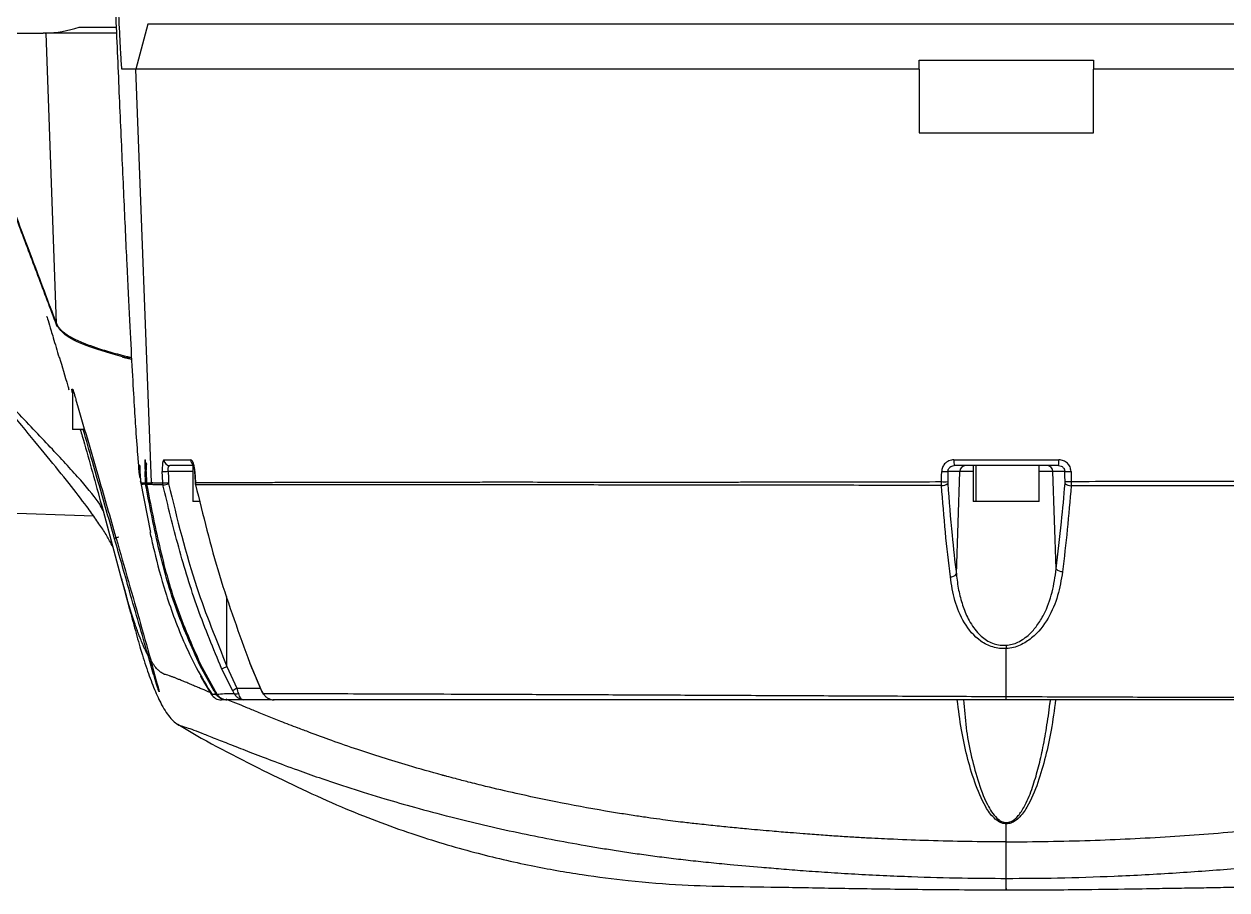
# Model space of a CAD drawing. Header units: millimetres. Extents: x -13464 to 9471, y -517 to 17126.
# Drawn here: x 5207.5 to 5307.7, y 12382.2 to 12454.3 of the extents above; entities that cross this region are included whole.
import ezdxf

# ---------------------------------------------------------------- set-up
doc = ezdxf.new("R2010")
doc.units = ezdxf.units.MM

msp = doc.modelspace()

# ---------------------------------------------------------------- linework, layer by layer
at = {"color": 7, "linetype": 'Continuous', "lineweight": 25}
for p, q in [((5212.13, 12454), (5215.16, 12454)), ((5217.85, 12454.26), (5216.85, 12450.52)), ((5360.84, 12454.26), (5217.85, 12454.26)), ((5205.16, 12453.5), (5209.14, 12453.5)), ((5209.31, 12453.51), (5209.14, 12453.5)), ((5210.24, 12429.34), (5209.39, 12453.51)), ((5282.09, 12451.26), (5296.6, 12451.26)), ((5282.09, 12450.5), (5282.09, 12451.26)), ((5296.6, 12451.26), (5296.6, 12450.5)), ((5216.81, 12450.5), (5215.7, 12450.5)), ((5216.82, 12450.5), (5216.81, 12450.5)), ((5282.09, 12450.5), (5216.84, 12450.5)), ((5218.17, 12416.09), (5216.84, 12450.5)), ((5282.09, 12450.5), (5282.09, 12445.22)), ((5361.27, 12450.5), (5296.6, 12450.5)), ((5296.6, 12445.22), (5296.6, 12450.5)), ((5282.09, 12445.22), (5296.6, 12445.22)), ((5216.5, 12426.33), (5215.74, 12426.5)), ((5215.94, 12426.5), (5216.46, 12426.5)), ((5211.59, 12423.76), (5211.59, 12420.5)), ((5212.56, 12420.5), (5211.59, 12420.5)), ((5216.84, 12420.5), (5216.84, 12420.5)), ((5217.59, 12417.98), (5217.66, 12417.98)), ((5219.19, 12417.98), (5221.42, 12417.98)), ((5284.97, 12417.98), (5293.72, 12417.98)), ((5217.18, 12417.5), (5217.11, 12417.5)), ((5217.12, 12417.03), (5217.12, 12417.06)), ((5217.22, 12416.46), (5217.13, 12416.93)), ((5217.2, 12417.02), (5217.23, 12416.3)), ((5217.66, 12416.07), (5217.62, 12417.02)), ((5217.7, 12417.02), (5217.74, 12416.07)), ((5221.59, 12417.02), (5219.54, 12417.02)), ((5221.59, 12417.5), (5219.68, 12417.5)), ((5221.59, 12417.5), (5221.59, 12414.5)), ((5285.46, 12417.02), (5284.48, 12417.02)), ((5293.69, 12417.5), (5285, 12417.5)), ((5285.18, 12408.47), (5285.46, 12417.02)), ((5286.59, 12417.02), (5285.46, 12417.02)), ((5286.59, 12417.5), (5286.59, 12414.5)), ((5286.8, 12417.5), (5286.8, 12414.5)), ((5292.09, 12414.5), (5292.09, 12417.5)), ((5293.22, 12417.02), (5292.09, 12417.02)), ((5294.21, 12417.02), (5293.22, 12417.02)), ((5293.5, 12408.91), (5293.22, 12417.02)), ((5217.24, 12416.17), (5218.07, 12411.94)), ((5283.94, 12415.85), (5283.94, 12416.17)), ((5294.75, 12416.19), (5294.75, 12415.83)), ((5222.17, 12414.5), (5221.59, 12414.5)), ((5286.8, 12414.5), (5286.59, 12414.5)), ((5292.09, 12414.5), (5286.8, 12414.5)), ((5213.35, 12413.28), (5198.75, 12413.79)), ((5215.66, 12408.13), (5215.65, 12408.16)), ((5224.44, 12400.79), (5224.43, 12406.6)), ((5218.28, 12400.31), (5217.87, 12401.7)), ((5222.21, 12401.01), (5223.46, 12398.73)), ((5223.39, 12398.73), (5222.21, 12400.83)), ((5224.44, 12400.79), (5225.27, 12398.97)), ((5226.36, 12401.06), (5227.33, 12398.75)), ((5224.93, 12398.75), (5224, 12400.6)), ((5226.87, 12399.79), (5227.29, 12398.8)), ((5225.27, 12398.97), (5227.26, 12398.97)), ((5223.11, 12398.5), (5223.13, 12398.48)), ((5223.13, 12398.48), (5223.14, 12398.47)), ((5223.14, 12398.47), (5223.55, 12398.47)), ((5223.57, 12398.39), (5223.39, 12398.47)), ((5223.62, 12398.47), (5223.61, 12398.48)), ((5224.35, 12398.01), (5224.34, 12398.01)), ((5224.35, 12398.01), (5224.37, 12398.01)), ((5224.46, 12398), (5224.35, 12398.01)), ((5228.11, 12398), (5225.86, 12398)), ((5228.38, 12398), (5228.25, 12398.01)), ((5289.34, 12387.68), (5289.34, 12387.79)), ((5289.34, 12386.17), (5289.34, 12387.68)), ((5289.34, 12383.14), (5289.34, 12386.17))]:
    msp.add_line(p, q, dxfattribs=at)
at = {"color": 7, "linetype": 'Continuous', "lineweight": 25, "flags": 128}
for points in [[(5219.09, 12416.07), (5219.07, 12416.6), (5219.06, 12417.02)], [(5219.54, 12417.02), (5219.56, 12416.49), (5219.57, 12416.08)], [(5221.77, 12417.02), (5221.75, 12417.02), (5221.74, 12417.02), (5221.75, 12417.01)], [(5221.75, 12417.01), (5221.77, 12416.59), (5221.79, 12416.09)], [(5221.77, 12417.02), (5221.79, 12416.5), (5221.81, 12416.09)], [(5283.94, 12416.17), (5283.95, 12416.64), (5283.96, 12417.02)], [(5284.48, 12417.02), (5284.47, 12416.54), (5284.46, 12416.17)], [(5294.23, 12416.19), (5294.22, 12416.65), (5294.21, 12417.02)], [(5294.73, 12417.02), (5294.74, 12416.55), (5294.75, 12416.19)], [(5221.79, 12416.09), (5221.78, 12416.09), (5221.79, 12416.09), (5221.81, 12416.09)], [(5221.81, 12415.91), (5221.81, 12415.9), (5221.81, 12415.9), (5221.83, 12415.9)], [(5226.33, 12401.09), (5226.32, 12401.08), (5226.33, 12401.06), (5226.36, 12401.06)], [(5227.48, 12398.49), (5227.46, 12398.49), (5227.45, 12398.49), (5227.44, 12398.5), (5227.45, 12398.51), (5227.45, 12398.53)]]:
    msp.add_lwpolyline(points, dxfattribs=at)
at = {"color": 7, "linetype": 'Continuous', "lineweight": 25}
for centre, radius, start, end in [((5209, 12463.5), 10, 271.7403, 288.1949), ((5210.73, 12429.35), 0.495, 181.8122, 197.3446), ((5211.99, 12424), 0.5, 196.127, 218.0075), ((5218.09, 12418), 0.5, 182.1997, 227.9813), ((5219.69, 12418), 0.496, 181.7352, 269.5735), ((5221.92, 12418), 0.501, 181.4776, 242.2015), ((5286.93, 12417.87), 1.96, 176.5847, 190.7154), ((5291.76, 12417.87), 1.96, 349.2846, 3.4153), ((5217.42, 12415.6), 1.37, 99.0523, 102.1638), ((5217.68, 12417.45), 0.431, 261.928, 272.4784), ((5219.28, 12422.01), 4.99, 267.4353, 272.9785), ((5284.2, 12422.51), 5.5, 267.4796, 272.9045), ((5285.96, 12417.01), 0.491, 90.9643, 179.0216), ((5292.73, 12417.01), 0.491, 0.9784, 89.0357), ((5294.49, 12422.51), 5.5, 267.0955, 272.5204), ((5217.72, 12416.47), 0.402, 261.7875, 272.1201), ((5217.91, 12415.03), 0.933, 100.0211, 104.4121), ((5219.16, 12416.13), 1, 182.1976, 192.2319), ((5219.17, 12416.13), 1, 182.205, 192.3132), ((5219.16, 12416.13), 1, 182.2059, 192.3096), ((5219.18, 12416.13), 1, 182.1933, 192.3385), ((5219.31, 12421.06), 4.99, 267.4332, 272.9806), ((5218.23, 12421.52), 5.7, 278.9084, 283.7358), ((5284.18, 12421.66), 5.5, 267.4788, 272.9051), ((5283.99, 12416.61), 0.759, 266.2361, 308.0697), ((5294.51, 12421.68), 5.5, 267.0949, 272.5212), ((5294.7, 12416.54), 0.712, 228.2635, 273.5526), ((5215.79, 12410.01), 1.57, 103.2234, 116.9407), ((5293.99, 12409.3), 0.628, 218.3585, 272.8441), ((5284.69, 12408.85), 0.62, 268.3139, 321.1235), ((5222.35, 12400.75), 0.163, 116.0172, 149.2302), ((5221.31, 12407.39), 7.31, 291.6293, 295.3675), ((5226.23, 12397.13), 2.07, 117.5964, 128.66), ((5227.35, 12398.81), 0.0557, 181.353, 258.5754), ((5223.98, 12399), 1, 212.4143, 269.9998), ((5225.22, 12398.9), 0.412, 245.9785, 294.0215)]:
    msp.add_arc(centre, radius, start, end, dxfattribs=at)
for points, knots in [([(5214.7, 12465.5), (5214.79, 12463.48), (5214.97, 12459.43), (5215.27, 12452.73), (5215.56, 12446.1), (5215.84, 12439.8), (5216.1, 12434.19), (5216.33, 12429.48), (5216.53, 12425.67), (5216.7, 12422.66), (5216.79, 12421.22), (5216.84, 12420.5)], [0, 0, 0, 0, 0.111387, 0.223089, 0.334788, 0.446278, 0.558497, 0.668911, 0.778651, 0.889152, 1, 1, 1, 1]), ([(5215.7, 12450.5), (5215.69, 12450.6), (5215.66, 12450.81), (5215.56, 12452.52), (5215.44, 12455.05), (5215.31, 12458.06), (5215.18, 12461.06), (5215.1, 12463.18), (5215.06, 12464.2)], [0, 0, 0, 0, 0.1840028, 0.3789983, 0.5757481, 0.7257269, 0.8677805, 1, 1, 1, 1]), ([(5209.39, 12453.51), (5209.38, 12453.51), (5209.35, 12453.51), (5209.32, 12453.51), (5209.31, 12453.51)], [0, 0, 0, 0, 0.56, 1, 1, 1, 1]), ([(5215.24, 12453.51), (5215.03, 12453.51), (5213.66, 12453.51), (5211.89, 12453.51), (5209.99, 12453.51), (5209.6, 12453.51), (5209.39, 12453.51)], [0, 0, 0, 0, 0.056105, 0.358396, 0.673028, 1, 1, 1, 1]), ([(5216.85, 12450.52), (5216.85, 12450.52), (5216.85, 12450.52), (5216.85, 12450.52), (5216.84, 12450.52), (5216.84, 12450.51), (5216.84, 12450.51), (5216.83, 12450.51)], [0, 0, 0, 0, 0.069755, 0.226374, 0.577823, 0.90057, 1, 1, 1, 1]), ([(5216.85, 12450.52), (5216.85, 12450.52), (5216.84, 12450.51), (5216.84, 12450.51), (5216.84, 12450.5)], [0, 0, 0, 0, 0.559992, 1, 1, 1, 1]), ([(5205.57, 12441.69), (5206.01, 12440.55), (5206.88, 12438.26), (5208.09, 12435.03), (5209.21, 12432.05), (5209.89, 12430.24), (5210.24, 12429.34)], [0, 0, 0, 0, 0.2799996, 0.5599998, 0.7799999, 1, 1, 1, 1]), ([(5210.26, 12429.21), (5209.74, 12430.58), (5208.7, 12433.34), (5207.15, 12437.45), (5206.1, 12440.22), (5205.58, 12441.6)], [0, 0, 0, 0, 0.33334, 0.66667, 1, 1, 1, 1]), ([(5209.45, 12429.9), (5209.45, 12429.91), (5209.43, 12429.97), (5209.53, 12429.64), (5209.74, 12428.93), (5209.98, 12428.14), (5210.2, 12427.39), (5210.38, 12426.79), (5210.46, 12426.5)], [0, 0, 0, 0, 0.0678011, 0.327463, 0.5852564, 0.7217902, 0.867718, 1, 1, 1, 1]), ([(5210.24, 12429.34), (5210.27, 12429.26), (5210.34, 12429.11), (5210.53, 12428.87), (5210.79, 12428.64), (5211.11, 12428.4), (5211.5, 12428.17), (5211.95, 12427.95), (5212.77, 12427.59), (5214.13, 12427.1), (5215.69, 12426.7), (5216.46, 12426.5)], [0, 0, 0, 0, 0.0798316, 0.1573435, 0.2394527, 0.3212916, 0.4011204, 0.4800083, 0.5602054, 0.7811279, 1, 1, 1, 1]), ([(5215.94, 12426.5), (5214.9, 12426.79), (5212.83, 12427.37), (5210.92, 12428.28), (5210.48, 12428.9), (5210.26, 12429.21)], [0, 0, 0, 0, 0.334201, 0.666105, 1, 1, 1, 1]), ([(5210.5, 12426.5), (5210.5, 12426.49), (5210.7, 12425.81), (5210.98, 12424.86), (5211.25, 12423.92), (5211.28, 12423.82)], [0, 0, 0, 0, 0.014518, 0.890537, 1, 1, 1, 1]), ([(5214.12, 12413.76), (5214.04, 12413.92), (5213.76, 12414.52), (5212.36, 12416.2), (5210, 12418.77), (5207.05, 12421.87), (5204.81, 12424.26), (5203.7, 12425.46)], [0, 0, 0, 0, 0.088541, 0.316687, 0.544924, 0.77312, 1, 1, 1, 1]), ([(5214.94, 12410.73), (5214.85, 12410.9), (5214.65, 12411.32), (5214.18, 12412.09), (5213.54, 12413.03), (5212.61, 12414.32), (5211.29, 12416.03), (5209.46, 12418.28), (5207.31, 12420.88), (5205.72, 12422.83), (5204.89, 12423.84)], [0, 0, 0, 0, 0.0569158, 0.1403958, 0.2271564, 0.3176682, 0.4699785, 0.6329494, 0.8088043, 1, 1, 1, 1]), ([(5211.51, 12423.86), (5211.52, 12423.86), (5211.55, 12423.86), (5211.58, 12423.86), (5211.6, 12423.86)], [0, 0, 0, 0, 0.56, 1, 1, 1, 1]), ([(5211.61, 12423.5), (5211.59, 12423.55), (5211.55, 12423.69), (5211.52, 12423.83), (5211.51, 12423.85), (5211.51, 12423.86)], [0, 0, 0, 0, 0.206638, 0.602418, 1, 1, 1, 1]), ([(5211.6, 12423.86), (5211.6, 12423.85), (5211.62, 12423.81), (5211.7, 12423.54), (5211.8, 12423.22), (5211.86, 12422.99), (5211.89, 12422.88)], [0, 0, 0, 0, 0.27971, 0.558643, 0.778881, 1, 1, 1, 1]), ([(5211.89, 12422.88), (5212.49, 12420.83), (5213.56, 12417.16), (5214.62, 12413.5), (5215.08, 12411.88)], [0, 0, 0, 0, 0.56, 1, 1, 1, 1]), ([(5212.23, 12420.5), (5212.29, 12420.32), (5212.84, 12418.4), (5214.01, 12414.17), (5215.1, 12410.13), (5215.7, 12407.92)], [0, 0, 0, 0, 0.044343, 0.475336, 1, 1, 1, 1]), ([(5215.08, 12411.41), (5214.47, 12413.55), (5213.6, 12416.58), (5212.73, 12419.61), (5212.47, 12420.5)], [0, 0, 0, 0, 0.706495, 1, 1, 1, 1]), ([(5216.84, 12420.5), (5216.9, 12419.65), (5217.01, 12418.13), (5217.09, 12417.39), (5217.12, 12417.06)], [0, 0, 0, 0, 0.561733, 1, 1, 1, 1]), ([(5217.59, 12417.98), (5217.59, 12417.97), (5217.59, 12417.93), (5217.6, 12417.68), (5217.61, 12417.35), (5217.62, 12417.13), (5217.62, 12417.02)], [0, 0, 0, 0, 0.275394, 0.567946, 0.792593, 1, 1, 1, 1]), ([(5217.7, 12417.13), (5217.69, 12417.26), (5217.68, 12417.52), (5217.67, 12417.8), (5217.66, 12417.96), (5217.66, 12417.98), (5217.66, 12417.98)], [0, 0, 0, 0, 0.268338, 0.55693, 0.7846, 1, 1, 1, 1]), ([(5219.19, 12417.98), (5219.17, 12417.97), (5219.12, 12417.93), (5219.07, 12417.68), (5219.05, 12417.36), (5219.06, 12417.13), (5219.06, 12417.02)], [0, 0, 0, 0, 0.266917, 0.5595, 0.779932, 1, 1, 1, 1]), ([(5221.77, 12417.02), (5221.76, 12417.15), (5221.73, 12417.4), (5221.65, 12417.72), (5221.54, 12417.94), (5221.46, 12417.97), (5221.42, 12417.98)], [0, 0, 0, 0, 0.249291, 0.498589, 0.748903, 1, 1, 1, 1]), ([(5284.97, 12417.98), (5284.83, 12417.97), (5284.54, 12417.93), (5284.21, 12417.68), (5284, 12417.36), (5283.97, 12417.13), (5283.96, 12417.02)], [0, 0, 0, 0, 0.266886, 0.559504, 0.779933, 1, 1, 1, 1]), ([(5294.73, 12417.02), (5294.71, 12417.15), (5294.68, 12417.4), (5294.44, 12417.72), (5294.11, 12417.94), (5293.85, 12417.97), (5293.72, 12417.98)], [0, 0, 0, 0, 0.24929, 0.498585, 0.748901, 1, 1, 1, 1]), ([(5217.12, 12417.06), (5217.12, 12417.05), (5217.12, 12417.05), (5217.12, 12417.04), (5217.12, 12417.04), (5217.12, 12417.04), (5217.12, 12417.1), (5217.11, 12417.33), (5217.11, 12417.48), (5217.11, 12417.49), (5217.11, 12417.5)], [0, 0, 0, 0, 0.017706, 0.031439, 0.033725, 0.036352, 0.042976, 0.501165, 0.76329, 1, 1, 1, 1]), ([(5217.13, 12416.93), (5217.13, 12416.95), (5217.12, 12416.98), (5217.12, 12417.02), (5217.12, 12417.03)], [0, 0, 0, 0, 0.56, 1, 1, 1, 1]), ([(5217.18, 12417.5), (5217.18, 12417.49), (5217.18, 12417.48), (5217.19, 12417.32), (5217.2, 12417.14), (5217.2, 12417.02)], [0, 0, 0, 0, 0.235981, 0.499222, 1, 1, 1, 1]), ([(5217.75, 12417.61), (5217.74, 12417.61), (5217.72, 12417.6), (5217.71, 12417.52), (5217.7, 12417.36), (5217.7, 12417.21), (5217.7, 12417.12)], [0, 0, 0, 0, 0.109648, 0.360747, 0.655834, 1, 1, 1, 1]), ([(5217.7, 12417.02), (5217.7, 12417.04), (5217.7, 12417.08), (5217.7, 12417.12), (5217.7, 12417.13)], [0, 0, 0, 0, 0.5600543, 1, 1, 1, 1]), ([(5219.54, 12417.02), (5219.54, 12417.05), (5219.54, 12417.12), (5219.54, 12417.21), (5219.55, 12417.29), (5219.57, 12417.39), (5219.61, 12417.48), (5219.66, 12417.5), (5219.68, 12417.5)], [0, 0, 0, 0, 0.121003, 0.243107, 0.366937, 0.49309, 0.723259, 1, 1, 1, 1]), ([(5221.68, 12417.55), (5221.68, 12417.55), (5221.67, 12417.56), (5221.67, 12417.53), (5221.68, 12417.47), (5221.71, 12417.36), (5221.73, 12417.2), (5221.74, 12417.08), (5221.74, 12417.02)], [0, 0, 0, 0, 0.065853, 0.225384, 0.396418, 0.581382, 0.782317, 1, 1, 1, 1]), ([(5284.48, 12417.02), (5284.48, 12417.05), (5284.49, 12417.12), (5284.52, 12417.21), (5284.57, 12417.29), (5284.65, 12417.39), (5284.8, 12417.48), (5284.93, 12417.5), (5285, 12417.5)], [0, 0, 0, 0, 0.1207993, 0.2427634, 0.3665411, 0.4927532, 0.7227393, 1, 1, 1, 1]), ([(5293.69, 12417.5), (5293.76, 12417.5), (5293.89, 12417.48), (5294.04, 12417.39), (5294.12, 12417.29), (5294.17, 12417.21), (5294.2, 12417.12), (5294.21, 12417.05), (5294.21, 12417.02)], [0, 0, 0, 0, 0.277505, 0.507625, 0.63375, 0.757437, 0.879304, 1, 1, 1, 1]), ([(5217.23, 12416.3), (5217.26, 12416.2), (5217.32, 12416.02), (5217.4, 12416.08), (5217.51, 12416.06), (5217.6, 12416.07), (5217.66, 12416.07)], [0, 0, 0, 0, 0.186518, 0.373214, 0.559916, 1, 1, 1, 1]), ([(5217.23, 12416.3), (5217.23, 12416.27), (5217.23, 12416.23), (5217.24, 12416.19), (5217.24, 12416.17)], [0, 0, 0, 0, 0.56, 1, 1, 1, 1]), ([(5217.67, 12415.94), (5217.6, 12415.95), (5217.5, 12415.97), (5217.36, 12415.89), (5217.28, 12416.08), (5217.24, 12416.17)], [0, 0, 0, 0, 0.500183, 0.750266, 1, 1, 1, 1]), ([(5217.67, 12415.94), (5217.67, 12415.96), (5217.66, 12416.01), (5217.66, 12416.05), (5217.66, 12416.07)], [0, 0, 0, 0, 0.56, 1, 1, 1, 1]), ([(5222.21, 12400.83), (5221.49, 12402.44), (5220.05, 12405.65), (5218.66, 12410.76), (5218, 12414.21), (5217.67, 12415.94)], [0, 0, 0, 0, 0.334278, 0.66766, 1, 1, 1, 1]), ([(5217.74, 12416.07), (5217.82, 12416.07), (5217.93, 12416.08), (5218.07, 12416.07), (5218.13, 12416.08), (5218.16, 12416.09)], [0, 0, 0, 0, 0.56, 0.78, 1, 1, 1, 1]), ([(5217.74, 12416.07), (5217.74, 12416.05), (5217.74, 12416), (5217.75, 12415.95), (5217.75, 12415.93)], [0, 0, 0, 0, 0.56, 1, 1, 1, 1]), ([(5217.75, 12415.93), (5218.09, 12414.23), (5218.75, 12410.83), (5220.11, 12405.78), (5221.51, 12402.6), (5222.21, 12401.01)], [0, 0, 0, 0, 0.332407, 0.665749, 1, 1, 1, 1]), ([(5218.18, 12415.92), (5218.11, 12415.92), (5217.97, 12415.92), (5217.82, 12415.93), (5217.75, 12415.93)], [0, 0, 0, 0, 0.499992, 1, 1, 1, 1]), ([(5218.16, 12416.09), (5218.16, 12416.09), (5218.16, 12416.08), (5218.16, 12416.09), (5218.17, 12416.09)], [0, 0, 0, 0, 0.559998, 1, 1, 1, 1]), ([(5218.17, 12416.09), (5218.17, 12416.09), (5218.17, 12416.09), (5218.18, 12416.09), (5218.18, 12416.09)], [0, 0, 0, 0, 0.559997, 1, 1, 1, 1]), ([(5218.17, 12416.09), (5218.17, 12416.09), (5218.17, 12416.09), (5218.17, 12416.09), (5218.17, 12416.09)], [0, 0, 0, 0, 0.56, 1, 1, 1, 1]), ([(5218.18, 12416.09), (5218.22, 12416.09), (5218.29, 12416.07), (5218.6, 12416.07), (5218.92, 12416.07), (5219.09, 12416.07)], [0, 0, 0, 0, 0.349078, 0.651209, 1, 1, 1, 1]), ([(5218.19, 12415.92), (5218.19, 12415.91), (5218.18, 12415.91), (5218.18, 12415.92), (5218.18, 12415.92)], [0, 0, 0, 0, 0.559999, 1, 1, 1, 1]), ([(5218.19, 12415.92), (5218.19, 12415.92), (5218.19, 12415.92), (5218.19, 12415.92), (5218.19, 12415.92)], [0, 0, 0, 0, 0.56, 1, 1, 1, 1]), ([(5218.2, 12415.92), (5218.2, 12415.92), (5218.19, 12415.92), (5218.19, 12415.92), (5218.19, 12415.92)], [0, 0, 0, 0, 0.5600034, 1, 1, 1, 1]), ([(5219.11, 12415.89), (5218.87, 12415.89), (5218.39, 12415.89), (5218.26, 12415.91), (5218.2, 12415.92)], [0, 0, 0, 0, 0.498564, 1, 1, 1, 1]), ([(5219.11, 12415.89), (5219.11, 12415.92), (5219.09, 12415.98), (5219.09, 12416.05), (5219.09, 12416.07)], [0, 0, 0, 0, 0.559869, 1, 1, 1, 1]), ([(5224, 12400.6), (5223.31, 12402.26), (5221.94, 12405.56), (5220.38, 12410.69), (5219.53, 12414.16), (5219.11, 12415.89)], [0, 0, 0, 0, 0.334028, 0.667173, 1, 1, 1, 1]), ([(5219.57, 12416.08), (5219.57, 12416.06), (5219.57, 12416.03), (5219.58, 12416), (5219.58, 12415.98)], [0, 0, 0, 0, 0.560001, 1, 1, 1, 1]), ([(5219.58, 12415.98), (5220.29, 12413.08), (5221.55, 12407.9), (5223.56, 12402.96), (5224.44, 12400.79)], [0, 0, 0, 0, 0.560158, 1, 1, 1, 1]), ([(5221.79, 12416.09), (5221.79, 12416.06), (5221.8, 12416), (5221.81, 12415.94), (5221.81, 12415.91)], [0, 0, 0, 0, 0.452374, 1, 1, 1, 1]), ([(5221.81, 12416.09), (5222.3, 12416.09), (5223.17, 12416.09), (5224.54, 12416.09), (5225.48, 12416.09), (5226.31, 12416.1), (5227.13, 12416.1), (5228.13, 12416.11), (5228.92, 12416.11), (5229.45, 12416.11), (5229.92, 12416.11), (5230.44, 12416.11), (5231.28, 12416.11), (5232.56, 12416.11), (5234.26, 12416.11), (5236.05, 12416.11), (5237.46, 12416.11), (5238.45, 12416.11), (5239.36, 12416.11), (5240.53, 12416.12), (5241.95, 12416.13), (5243.36, 12416.13), (5244.5, 12416.13), (5245.77, 12416.14), (5247.41, 12416.14), (5249.73, 12416.14), (5252.41, 12416.13), (5255.12, 12416.12), (5257.78, 12416.12), (5260.57, 12416.12), (5262.99, 12416.13), (5264.88, 12416.13), (5266.11, 12416.13), (5267.35, 12416.14), (5268.6, 12416.14), (5269.86, 12416.14), (5271.12, 12416.14), (5272.39, 12416.15), (5273.62, 12416.15), (5275.13, 12416.15), (5277.22, 12416.16), (5280.25, 12416.16), (5282.6, 12416.16), (5283.94, 12416.17)], [0, 0, 0, 0, 0.053071, 0.0941378, 0.1231981, 0.1310002, 0.1597495, 0.1852502, 0.2033192, 0.2139564, 0.2207264, 0.2340442, 0.2478121, 0.2736098, 0.3122886, 0.3470797, 0.3720868, 0.3873092, 0.3984945, 0.4181168, 0.4459382, 0.4676462, 0.4851996, 0.499356, 0.5255283, 0.559444, 0.6011024, 0.6394537, 0.6719703, 0.7088598, 0.7501221, 0.7657942, 0.7814663, 0.7971384, 0.8128105, 0.8284826, 0.8441548, 0.859827, 0.8754992, 0.8897304, 0.915225, 0.9519821, 1, 1, 1, 1]), ([(5221.81, 12416.09), (5221.81, 12416.05), (5221.82, 12415.99), (5221.83, 12415.92), (5221.83, 12415.9)], [0, 0, 0, 0, 0.559853, 1, 1, 1, 1]), ([(5283.94, 12415.85), (5281.64, 12415.85), (5277.05, 12415.86), (5270.26, 12415.87), (5263.64, 12415.87), (5257.25, 12415.88), (5251.17, 12415.9), (5245.47, 12415.92), (5240.21, 12415.89), (5235.41, 12415.89), (5231.11, 12415.91), (5227.39, 12415.89), (5224.22, 12415.89), (5222.63, 12415.89), (5221.83, 12415.9)], [0, 0, 0, 0, 0.082996, 0.166061, 0.249826, 0.333358, 0.417012, 0.500596, 0.583545, 0.666651, 0.750403, 0.83355, 0.916491, 1, 1, 1, 1]), ([(5221.83, 12415.9), (5222.45, 12413.37), (5223.68, 12408.32), (5225.46, 12403.48), (5226.36, 12401.06)], [0, 0, 0, 0, 0.499659, 1, 1, 1, 1]), ([(5284.68, 12408.24), (5284.53, 12409.47), (5284.25, 12411.94), (5284.05, 12414.54), (5283.94, 12415.85)], [0, 0, 0, 0, 0.498488, 1, 1, 1, 1]), ([(5284.46, 12416.17), (5284.46, 12416.14), (5284.46, 12416.08), (5284.46, 12416.03), (5284.46, 12416.01)], [0, 0, 0, 0, 0.559593, 1, 1, 1, 1]), ([(5284.46, 12416.01), (5284.57, 12414.57), (5284.78, 12411.99), (5285.05, 12409.54), (5285.18, 12408.47)], [0, 0, 0, 0, 0.559927, 1, 1, 1, 1]), ([(5293.5, 12408.91), (5293.65, 12410.2), (5293.92, 12412.52), (5294.14, 12414.94), (5294.23, 12416.01)], [0, 0, 0, 0, 0.559945, 1, 1, 1, 1]), ([(5294.75, 12415.83), (5294.64, 12414.61), (5294.43, 12412.16), (5294.16, 12409.83), (5294.02, 12408.67)], [0, 0, 0, 0, 0.501204, 1, 1, 1, 1]), ([(5294.23, 12416.01), (5294.23, 12416.04), (5294.23, 12416.1), (5294.23, 12416.16), (5294.23, 12416.19)], [0, 0, 0, 0, 0.55948, 1, 1, 1, 1]), ([(5294.75, 12416.19), (5296.09, 12416.19), (5298.68, 12416.2), (5302.44, 12416.2), (5305.94, 12416.21), (5309.2, 12416.22), (5312.21, 12416.22), (5314.82, 12416.23), (5317.3, 12416.23), (5319.9, 12416.24), (5322.9, 12416.24), (5325.97, 12416.25), (5328.78, 12416.26), (5331.12, 12416.27), (5333.31, 12416.27), (5335.47, 12416.27), (5337.71, 12416.28), (5339.96, 12416.28), (5342.3, 12416.28), (5344.34, 12416.28), (5346.09, 12416.29), (5347.85, 12416.29), (5349.84, 12416.28), (5351.87, 12416.28), (5353.66, 12416.28), (5355.37, 12416.28), (5356.35, 12416.28), (5356.89, 12416.28)], [0, 0, 0, 0, 0.048085, 0.093588, 0.136511, 0.176852, 0.214611, 0.249788, 0.276657, 0.310711, 0.351951, 0.397372, 0.437265, 0.471396, 0.499766, 0.535611, 0.571456, 0.607301, 0.647979, 0.693489, 0.720343, 0.74986, 0.799906, 0.849951, 0.894688, 0.942053, 1, 1, 1, 1]), ([(5356.74, 12415.77), (5355.95, 12415.77), (5354.36, 12415.76), (5351.18, 12415.77), (5347.46, 12415.77), (5343.18, 12415.77), (5338.39, 12415.77), (5333.12, 12415.79), (5327.45, 12415.79), (5321.41, 12415.79), (5315.05, 12415.79), (5308.45, 12415.81), (5301.67, 12415.82), (5297.06, 12415.83), (5294.75, 12415.83)], [0, 0, 0, 0, 0.083135, 0.166911, 0.250069, 0.333011, 0.416548, 0.500085, 0.583048, 0.666252, 0.750075, 0.833247, 0.916299, 1, 1, 1, 1]), ([(5215.08, 12411.88), (5215.43, 12410.69), (5216.11, 12408.31), (5217.13, 12404.74), (5217.77, 12402.46), (5218.09, 12401.32)], [0, 0, 0, 0, 0.333182, 0.665702, 1, 1, 1, 1]), ([(5218.03, 12411.94), (5218.05, 12411.86), (5218.14, 12411.43), (5218.5, 12409.87), (5219.26, 12406.97), (5220.48, 12403.57), (5221.86, 12400.65), (5222.77, 12399.15), (5223.24, 12398.38)], [0, 0, 0, 0, 0.02984, 0.156435, 0.41916, 0.699417, 0.846434, 1, 1, 1, 1]), ([(5217.87, 12401.7), (5217.62, 12402.58), (5217.11, 12404.34), (5216.17, 12407.59), (5215.5, 12409.96), (5215.08, 12411.41)], [0, 0, 0, 0, 0.280365, 0.559584, 1, 1, 1, 1]), ([(5289.33, 12402.54), (5289.49, 12402.57), (5289.84, 12402.61), (5290.33, 12402.8), (5290.82, 12403.09), (5291.37, 12403.54), (5291.95, 12404.21), (5292.64, 12405.37), (5293.22, 12406.95), (5293.4, 12408.25), (5293.5, 12408.91)], [0, 0, 0, 0, 0.056374, 0.11597, 0.180427, 0.251043, 0.366598, 0.501773, 0.750451, 1, 1, 1, 1]), ([(5216.35, 12405.53), (5216.13, 12406.36), (5215.9, 12407.24), (5215.66, 12408.13), (5215.65, 12408.17)], [0, 0, 0, 0, 0.948976, 1, 1, 1, 1]), ([(5215.65, 12408.11), (5215.85, 12407.38), (5216.21, 12406), (5216.58, 12404.64), (5216.75, 12404)], [0, 0, 0, 0, 0.535319, 1, 1, 1, 1]), ([(5217.87, 12401.7), (5217.86, 12401.72), (5217.83, 12401.78), (5217.77, 12401.9), (5217.68, 12402.08), (5217.56, 12402.33), (5217.41, 12402.67), (5217.26, 12403.04), (5217.14, 12403.35), (5217.05, 12403.57), (5216.99, 12403.74), (5216.92, 12403.95), (5216.83, 12404.18), (5216.41, 12405.4), (5216.02, 12406.82), (5215.66, 12408.13)], [0, 0, 0, 0, 0.01629, 0.039961, 0.082011, 0.136657, 0.203898, 0.283731, 0.34494, 0.366727, 0.396265, 0.42998, 0.467872, 0.509941, 1, 1, 1, 1]), ([(5289.34, 12402.27), (5289.15, 12402.27), (5288.76, 12402.26), (5288.02, 12402.43), (5286.86, 12403.02), (5285.76, 12404.39), (5284.99, 12406.25), (5284.78, 12407.57), (5284.68, 12408.24)], [0, 0, 0, 0, 0.0626386, 0.1254887, 0.2509859, 0.5004195, 0.7500807, 1, 1, 1, 1]), ([(5285.18, 12408.47), (5285.23, 12408.02), (5285.34, 12407.15), (5285.67, 12405.9), (5286.07, 12404.9), (5286.51, 12404.15), (5286.91, 12403.63), (5287.46, 12403.09), (5288.11, 12402.7), (5288.81, 12402.53), (5289.16, 12402.54), (5289.33, 12402.54)], [0, 0, 0, 0, 0.173433, 0.340301, 0.49932, 0.5918, 0.674881, 0.749258, 0.881333, 0.941388, 1, 1, 1, 1]), ([(5294.02, 12408.67), (5293.91, 12408), (5293.69, 12406.66), (5292.9, 12404.76), (5291.8, 12403.33), (5290.68, 12402.61), (5289.94, 12402.34), (5289.54, 12402.29), (5289.34, 12402.27)], [0, 0, 0, 0, 0.248729, 0.497394, 0.748095, 0.873614, 0.936627, 1, 1, 1, 1]), ([(5216.75, 12404), (5216.92, 12403.39), (5217.27, 12402.09), (5217.83, 12400.37), (5218.41, 12398.81), (5218.93, 12397.7), (5219.38, 12396.94), (5219.77, 12396.43), (5220.14, 12396.07), (5220.56, 12395.83), (5220.82, 12395.8), (5221.64, 12395.5), (5222.49, 12395.17), (5223.54, 12394.75), (5224.82, 12394.25), (5226.34, 12393.66), (5228.16, 12392.96), (5230.11, 12392.23), (5232.3, 12391.45), (5234.7, 12390.64), (5237.38, 12389.82), (5240.16, 12389.02), (5243.77, 12388.06), (5248.46, 12386.96), (5252.76, 12386.13), (5255.56, 12385.66), (5256.88, 12385.45), (5258.26, 12385.24), (5259.72, 12385.04), (5261.25, 12384.84), (5262.86, 12384.65), (5264.56, 12384.47), (5266.59, 12384.28), (5268.61, 12384.1), (5270.65, 12383.93), (5272.48, 12383.78), (5274.53, 12383.64), (5277.53, 12383.45), (5281.26, 12383.28), (5285.48, 12383.16), (5288.12, 12383.14), (5289.34, 12383.14)], [0, 0, 0, 0, 0.062594, 0.13344, 0.203084, 0.27387, 0.318759, 0.362095, 0.405947, 0.449238, 0.493153, 0.514687, 0.535826, 0.556544, 0.576529, 0.597471, 0.619407, 0.641866, 0.659135, 0.68263, 0.705545, 0.724238, 0.745538, 0.78228, 0.816295, 0.823575, 0.831135, 0.838983, 0.847126, 0.855575, 0.864341, 0.873438, 0.883073, 0.896889, 0.905339, 0.914811, 0.925309, 0.93684, 0.960634, 0.981681, 1, 1, 1, 1]), ([(5217.94, 12401.83), (5218.12, 12401.18), (5218.39, 12400.15), (5218.65, 12399.18), (5218.75, 12398.84), (5218.76, 12398.83), (5218.76, 12398.83)], [0, 0, 0, 0, 0.544745, 0.861782, 0.981494, 1, 1, 1, 1]), ([(5289.33, 12402.54), (5289.33, 12402.49), (5289.34, 12402.4), (5289.34, 12402.31), (5289.34, 12402.27)], [0, 0, 0, 0, 0.499999, 1, 1, 1, 1]), ([(5289.34, 12398.28), (5289.34, 12398.92), (5289.34, 12400.18), (5289.34, 12401.59), (5289.34, 12402.27)], [0, 0, 0, 0, 0.510937, 1, 1, 1, 1]), ([(5218.09, 12401.32), (5218.25, 12400.72), (5218.5, 12399.81), (5218.73, 12398.96), (5218.79, 12398.7), (5218.8, 12398.65), (5218.79, 12398.67), (5218.73, 12398.82), (5218.61, 12399.22), (5218.45, 12399.73), (5218.32, 12400.17), (5218.28, 12400.31)], [0, 0, 0, 0, 0.30665, 0.461785, 0.53965, 0.578575, 0.617507, 0.69555, 0.773303, 0.928437, 1, 1, 1, 1]), ([(5223.03, 12398.62), (5222.98, 12398.64), (5222.69, 12398.76), (5222.3, 12398.92), (5221.83, 12399.12), (5221.45, 12399.28), (5221.07, 12399.44), (5220.77, 12399.56), (5220.55, 12399.65), (5220.41, 12399.71), (5220.29, 12399.76), (5220.17, 12399.8), (5220.06, 12399.85), (5219.95, 12399.89), (5219.84, 12399.93), (5219.75, 12399.97), (5219.43, 12400.08), (5219.27, 12400.09), (5218.98, 12400.25), (5218.75, 12400.44), (5218.54, 12400.66), (5218.38, 12400.88), (5218.25, 12401.06), (5218.16, 12401.21), (5218.11, 12401.29), (5218.09, 12401.32)], [0, 0, 0, 0, 0.008457, 0.051507, 0.076886, 0.105346, 0.136877, 0.171406, 0.188271, 0.201923, 0.216301, 0.23012, 0.244552, 0.2596, 0.275265, 0.291552, 0.308464, 0.454706, 0.583955, 0.696017, 0.790952, 0.868797, 0.929577, 0.973308, 1, 1, 1, 1]), ([(5226.33, 12401.09), (5226.47, 12400.74), (5226.65, 12400.3), (5226.83, 12399.88), (5226.87, 12399.79)], [0, 0, 0, 0, 0.802086, 1, 1, 1, 1]), ([(5222.23, 12399.99), (5222.36, 12399.76), (5222.6, 12399.34), (5222.85, 12398.93), (5222.96, 12398.75)], [0, 0, 0, 0, 0.55996, 1, 1, 1, 1]), ([(5289.34, 12386.17), (5291.67, 12386.2), (5296.25, 12386.25), (5302.95, 12386.6), (5309.36, 12387.09), (5316.09, 12387.73), (5322.97, 12388.72), (5329.77, 12390.07), (5335.84, 12391.56), (5341.18, 12393.12), (5345.8, 12394.67), (5349.69, 12396.16), (5352.91, 12397.47), (5355.43, 12398.52), (5357.32, 12399.31), (5358.58, 12399.83), (5359.25, 12400.08), (5359.28, 12400.06), (5359.3, 12400.05)], [0, 0, 0, 0, 0.0630319, 0.1240124, 0.1837187, 0.242318, 0.3177322, 0.3910003, 0.4624158, 0.5314109, 0.5985006, 0.6639574, 0.7271076, 0.7882591, 0.847966, 0.9055208, 0.9606419, 1, 1, 1, 1]), ([(5225.27, 12398.97), (5225.29, 12398.89), (5225.33, 12398.73), (5225.37, 12398.59), (5225.39, 12398.52)], [0, 0, 0, 0, 0.523446, 1, 1, 1, 1]), ([(5227.29, 12398.8), (5227.31, 12398.76), (5227.36, 12398.65), (5227.42, 12398.55), (5227.45, 12398.49)], [0, 0, 0, 0, 0.44946, 1, 1, 1, 1]), ([(5222.96, 12398.75), (5222.99, 12398.7), (5223.04, 12398.62), (5223.09, 12398.54), (5223.11, 12398.5)], [0, 0, 0, 0, 0.560104, 1, 1, 1, 1]), ([(5223.55, 12398.47), (5223.52, 12398.52), (5223.46, 12398.6), (5223.41, 12398.69), (5223.39, 12398.73)], [0, 0, 0, 0, 0.558405, 1, 1, 1, 1]), ([(5223.46, 12398.73), (5223.49, 12398.68), (5223.54, 12398.6), (5223.59, 12398.51), (5223.61, 12398.48)], [0, 0, 0, 0, 0.560365, 1, 1, 1, 1]), ([(5224.39, 12398), (5224.31, 12398.01), (5224.15, 12398.02), (5223.91, 12398.12), (5223.7, 12398.26), (5223.6, 12398.4), (5223.55, 12398.47)], [0, 0, 0, 0, 0.245297, 0.492255, 0.743199, 1, 1, 1, 1]), ([(5223.61, 12398.48), (5223.71, 12398.48), (5223.82, 12398.49), (5223.94, 12398.5), (5223.99, 12398.51), (5224.04, 12398.51), (5224.07, 12398.52), (5224.72, 12398.52), (5225.05, 12398.52)], [0, 0, 0, 0, 0.558663, 0.646453, 0.734246, 0.822031, 0.910612, 1, 1, 1, 1]), ([(5223.61, 12398.48), (5223.66, 12398.41), (5223.77, 12398.26), (5223.98, 12398.12), (5224.21, 12398.02), (5224.38, 12398.01), (5224.46, 12398)], [0, 0, 0, 0, 0.256848, 0.507805, 0.754748, 1, 1, 1, 1]), ([(5224.39, 12398), (5224.31, 12398), (5224.17, 12398), (5224.04, 12398), (5223.98, 12398)], [0, 0, 0, 0, 0.56, 1, 1, 1, 1]), ([(5224.39, 12398), (5224.37, 12398), (5224.34, 12398), (5224.31, 12398.01), (5224.3, 12398.01)], [0, 0, 0, 0, 0.48625, 1, 1, 1, 1]), ([(5231.32, 12395.29), (5231, 12395.41), (5230.17, 12395.72), (5229, 12396.18), (5227.79, 12396.66), (5226.77, 12397.07), (5225.82, 12397.46), (5225.03, 12397.78), (5224.57, 12397.97), (5224.38, 12398.05)], [0, 0, 0, 0, 0.118168, 0.303987, 0.454573, 0.613314, 0.752809, 0.894727, 1, 1, 1, 1]), ([(5225.86, 12398), (5225.5, 12398), (5224.77, 12398), (5224.92, 12398), (5224.8, 12398), (5224.76, 12398), (5224.63, 12398), (5224.54, 12398), (5224.46, 12398)], [0, 0, 0, 0, 0.112268, 0.224222, 0.33619, 0.448158, 0.560126, 1, 1, 1, 1]), ([(5225.05, 12398.52), (5225.03, 12398.56), (5225, 12398.64), (5224.95, 12398.72), (5224.93, 12398.75)], [0, 0, 0, 0, 0.55915, 1, 1, 1, 1]), ([(5225.86, 12398), (5225.78, 12398.01), (5225.62, 12398.02), (5225.4, 12398.13), (5225.19, 12398.29), (5225.1, 12398.44), (5225.05, 12398.52)], [0, 0, 0, 0, 0.2436065, 0.4893955, 0.740719, 1, 1, 1, 1]), ([(5225.39, 12398.52), (5225.41, 12398.45), (5225.46, 12398.3), (5225.57, 12398.15), (5225.7, 12398.03), (5225.8, 12398.01), (5225.86, 12398)], [0, 0, 0, 0, 0.232528, 0.499869, 0.685324, 1, 1, 1, 1]), ([(5227.33, 12398.75), (5227.35, 12398.71), (5227.39, 12398.63), (5227.43, 12398.56), (5227.45, 12398.53)], [0, 0, 0, 0, 0.559856, 1, 1, 1, 1]), ([(5227.45, 12398.53), (5228.25, 12398.53), (5229.84, 12398.52), (5233.07, 12398.52), (5236.87, 12398.51), (5241.25, 12398.49), (5246.15, 12398.48), (5251.5, 12398.45), (5257.25, 12398.43), (5263.32, 12398.4), (5269.65, 12398.37), (5276.15, 12398.34), (5282.75, 12398.31), (5287.14, 12398.29), (5289.34, 12398.28)], [0, 0, 0, 0, 0.083321, 0.166427, 0.250212, 0.333586, 0.416656, 0.500356, 0.58375, 0.666745, 0.750321, 0.83371, 0.916605, 1, 1, 1, 1]), ([(5227.45, 12398.53), (5227.51, 12398.45), (5227.62, 12398.29), (5227.85, 12398.13), (5228.11, 12398.02), (5228.29, 12398.01), (5228.38, 12398)], [0, 0, 0, 0, 0.2593, 0.510624, 0.756392, 1, 1, 1, 1]), ([(5228.22, 12398.01), (5228.24, 12398.01), (5228.26, 12398.01), (5228.29, 12398.01), (5228.31, 12398.01)], [0, 0, 0, 0, 0.512588, 1, 1, 1, 1]), ([(5228.28, 12398.01), (5228.29, 12398.01), (5228.3, 12398.01), (5228.31, 12398.01), (5228.32, 12398.01)], [0, 0, 0, 0, 0.527812, 1, 1, 1, 1]), ([(5289.29, 12398), (5286.38, 12398), (5280.56, 12398), (5271.88, 12398), (5263.49, 12398), (5255.53, 12398), (5248.26, 12398), (5241.77, 12398), (5236.24, 12398), (5231.6, 12398), (5229.45, 12398), (5228.38, 12398)], [0, 0, 0, 0, 0.112036, 0.223711, 0.336068, 0.447588, 0.559985, 0.669582, 0.779706, 0.889816, 1, 1, 1, 1]), ([(5289.34, 12387.68), (5289.25, 12387.69), (5289.05, 12387.7), (5288.69, 12387.86), (5288.15, 12388.28), (5287.39, 12389.39), (5286.4, 12391.84), (5285.66, 12394.85), (5285.36, 12397.17), (5285.25, 12398)], [0, 0, 0, 0, 0.024866, 0.049705, 0.09914, 0.197404, 0.392438, 0.780473, 1, 1, 1, 1]), ([(5285.78, 12398), (5285.84, 12397.23), (5286.01, 12394.98), (5286.69, 12392.04), (5287.58, 12389.52), (5288.3, 12388.33), (5288.86, 12387.91), (5289.14, 12387.8), (5289.28, 12387.79), (5289.34, 12387.79)], [0, 0, 0, 0, 0.208112, 0.602671, 0.800754, 0.921262, 0.964008, 0.982499, 1, 1, 1, 1]), ([(5289.29, 12398), (5289.3, 12398.02), (5289.32, 12398.05), (5289.34, 12398.21), (5289.34, 12398.28)], [0, 0, 0, 0, 0.560003, 1, 1, 1, 1]), ([(5343.21, 12398), (5343.47, 12398), (5343.98, 12398), (5344.08, 12398), (5343.09, 12398), (5341.14, 12398), (5338.22, 12398), (5334.4, 12398), (5329.74, 12398), (5324.32, 12398), (5318.22, 12398), (5311.56, 12398), (5304.43, 12398), (5296.97, 12398), (5291.86, 12398), (5289.29, 12398)], [0, 0, 0, 0, 0.0760021, 0.1522233, 0.2295447, 0.3063983, 0.3833809, 0.4607154, 0.5374754, 0.6148099, 0.6917896, 0.7686402, 0.8460546, 0.9228317, 1, 1, 1, 1]), ([(5289.34, 12398.28), (5291.62, 12398.27), (5296.15, 12398.25), (5302.77, 12398.23), (5309.17, 12398.21), (5315.24, 12398.2), (5320.91, 12398.19), (5326.11, 12398.18), (5330.77, 12398.18), (5334.85, 12398.18), (5338.28, 12398.19), (5341.01, 12398.19), (5343.01, 12398.2), (5344.29, 12398.21), (5344.5, 12398.21), (5344.6, 12398.21)], [0, 0, 0, 0, 0.077401, 0.154276, 0.23163, 0.308911, 0.385703, 0.463014, 0.540233, 0.617019, 0.694355, 0.77156, 0.848364, 0.925763, 1, 1, 1, 1]), ([(5293.44, 12398), (5293.33, 12397.16), (5293.13, 12395.57), (5292.62, 12393.27), (5292.01, 12391.11), (5291.29, 12389.36), (5290.53, 12388.27), (5290, 12387.85), (5289.64, 12387.7), (5289.44, 12387.69), (5289.34, 12387.68)], [0, 0, 0, 0, 0.221433, 0.415976, 0.610552, 0.804987, 0.902188, 0.950926, 0.975363, 1, 1, 1, 1]), ([(5289.34, 12387.79), (5289.41, 12387.79), (5289.55, 12387.8), (5289.83, 12387.9), (5290.13, 12388.12), (5290.42, 12388.45), (5290.68, 12388.82), (5291.09, 12389.56), (5291.54, 12390.71), (5291.99, 12392.24), (5292.38, 12393.89), (5292.7, 12395.71), (5292.92, 12397.11), (5293, 12397.89), (5293.02, 12398)], [0, 0, 0, 0, 0.01735, 0.03567, 0.077954, 0.112077, 0.151738, 0.197368, 0.338226, 0.477922, 0.622088, 0.789614, 0.970615, 1, 1, 1, 1]), ([(5220.34, 12395.98), (5220.43, 12395.92), (5222.74, 12394.5), (5227.3, 12392.18), (5233.69, 12389.11), (5239.61, 12386.87), (5244.91, 12385.29), (5249.66, 12384.18), (5253.95, 12383.43), (5258.19, 12382.89), (5262.35, 12382.56), (5266.39, 12382.46), (5271.03, 12382.4), (5276.39, 12382.3), (5282.56, 12382.21), (5287.01, 12382.19), (5289.34, 12382.18)], [0, 0, 0, 0, 0.004381, 0.103787, 0.196485, 0.278215, 0.350389, 0.415717, 0.475788, 0.531579, 0.600419, 0.665984, 0.736792, 0.815673, 0.903233, 1, 1, 1, 1]), ([(5289.34, 12386.17), (5288.26, 12386.18), (5286.1, 12386.19), (5282.97, 12386.27), (5280.59, 12386.36), (5278.92, 12386.44), (5277.81, 12386.49), (5276.61, 12386.56), (5275.3, 12386.64), (5273.88, 12386.74), (5272.56, 12386.84), (5271.19, 12386.95), (5269.68, 12387.07), (5268.07, 12387.22), (5266.5, 12387.37), (5265.07, 12387.51), (5263.71, 12387.66), (5262.26, 12387.82), (5260.95, 12387.99), (5259.67, 12388.17), (5258.53, 12388.33), (5257.27, 12388.53), (5254.99, 12388.9), (5252.03, 12389.45), (5248.73, 12390.15), (5246.32, 12390.71), (5244.65, 12391.13), (5243.58, 12391.41), (5242.9, 12391.59), (5242.55, 12391.68), (5242.43, 12391.71), (5242.39, 12391.72), (5242.38, 12391.73), (5242.37, 12391.73), (5242.37, 12391.73), (5242.37, 12391.73), (5242.37, 12391.73), (5242.37, 12391.73), (5242.37, 12391.73), (5241.41, 12391.99), (5239.7, 12392.48), (5237.37, 12393.19), (5235.23, 12393.89), (5233.21, 12394.58), (5231.93, 12395.06), (5231.32, 12395.29)], [0, 0, 0, 0, 0.047013, 0.093765, 0.136199, 0.150829, 0.167024, 0.184784, 0.204117, 0.22503, 0.247534, 0.263552, 0.286274, 0.315753, 0.336757, 0.358749, 0.381652, 0.400342, 0.427155, 0.443594, 0.462052, 0.482535, 0.505053, 0.574945, 0.633513, 0.680421, 0.707839, 0.728594, 0.742709, 0.747725, 0.749276, 0.749831, 0.750051, 0.750143, 0.750183, 0.7502, 0.750207, 0.750211, 0.750212, 0.750213, 0.807225, 0.854723, 0.90074, 0.952775, 1, 1, 1, 1]), ([(5289.34, 12383.14), (5290.77, 12383.14), (5293.77, 12383.16), (5298.5, 12383.32), (5303.43, 12383.58), (5308.16, 12383.93), (5312.67, 12384.32), (5316.99, 12384.76), (5321.26, 12385.34), (5325.33, 12386.01), (5329.9, 12386.9), (5334.76, 12388), (5338.35, 12388.95), (5340.38, 12389.54), (5341.13, 12389.76), (5341.87, 12389.98), (5342.59, 12390.19), (5343.28, 12390.41), (5343.93, 12390.62), (5344.63, 12390.84), (5345.65, 12391.17), (5346.96, 12391.62), (5348.38, 12392.13), (5349.73, 12392.62), (5350.94, 12393.08), (5352.02, 12393.49), (5352.91, 12393.82), (5353.96, 12394.23), (5355.09, 12394.66), (5356.14, 12395.06), (5356.88, 12395.33), (5357.35, 12395.49), (5357.41, 12395.48), (5357.44, 12395.48)], [0, 0, 0, 0, 0.039334, 0.083, 0.13126, 0.177425, 0.217934, 0.26267, 0.30636, 0.349861, 0.393526, 0.460516, 0.524707, 0.535608, 0.546453, 0.557245, 0.567987, 0.578683, 0.589337, 0.598531, 0.612187, 0.639608, 0.666393, 0.691006, 0.719072, 0.744331, 0.766554, 0.786748, 0.832585, 0.87601, 0.916534, 0.959735, 1, 1, 1, 1]), ([(5289.34, 12382.18), (5291.18, 12382.18), (5294.5, 12382.19), (5298.76, 12382.25), (5301.9, 12382.3), (5304.12, 12382.34), (5305.82, 12382.36), (5307.73, 12382.4), (5309.92, 12382.44), (5312.46, 12382.47), (5315.97, 12382.56), (5320.56, 12382.9), (5326.36, 12383.67), (5332.26, 12384.9), (5338.25, 12386.61), (5344.33, 12388.84), (5350.75, 12391.8), (5355.06, 12394.16), (5357.2, 12395.33)], [0, 0, 0, 0, 0.074509, 0.135317, 0.176879, 0.209162, 0.235942, 0.266021, 0.300019, 0.338006, 0.380869, 0.454952, 0.538256, 0.631964, 0.710757, 0.799491, 0.900339, 1, 1, 1, 1]), ([(5289.34, 12382.29), (5289.34, 12382.25), (5289.34, 12382.11), (5289.34, 12382.7), (5289.34, 12383.14)], [0, 0, 0, 0, 0.2771654, 1, 1, 1, 1])]:
    msp.add_open_spline(points, degree=3, knots=knots, dxfattribs=at)
msp.add_open_spline([(5217.94, 12401.82), (5217.92, 12401.8), (5217.87, 12401.76), (5217.87, 12401.72), (5217.87, 12401.7)], degree=3, dxfattribs=at)

doc.saveas('drawing.dxf')
